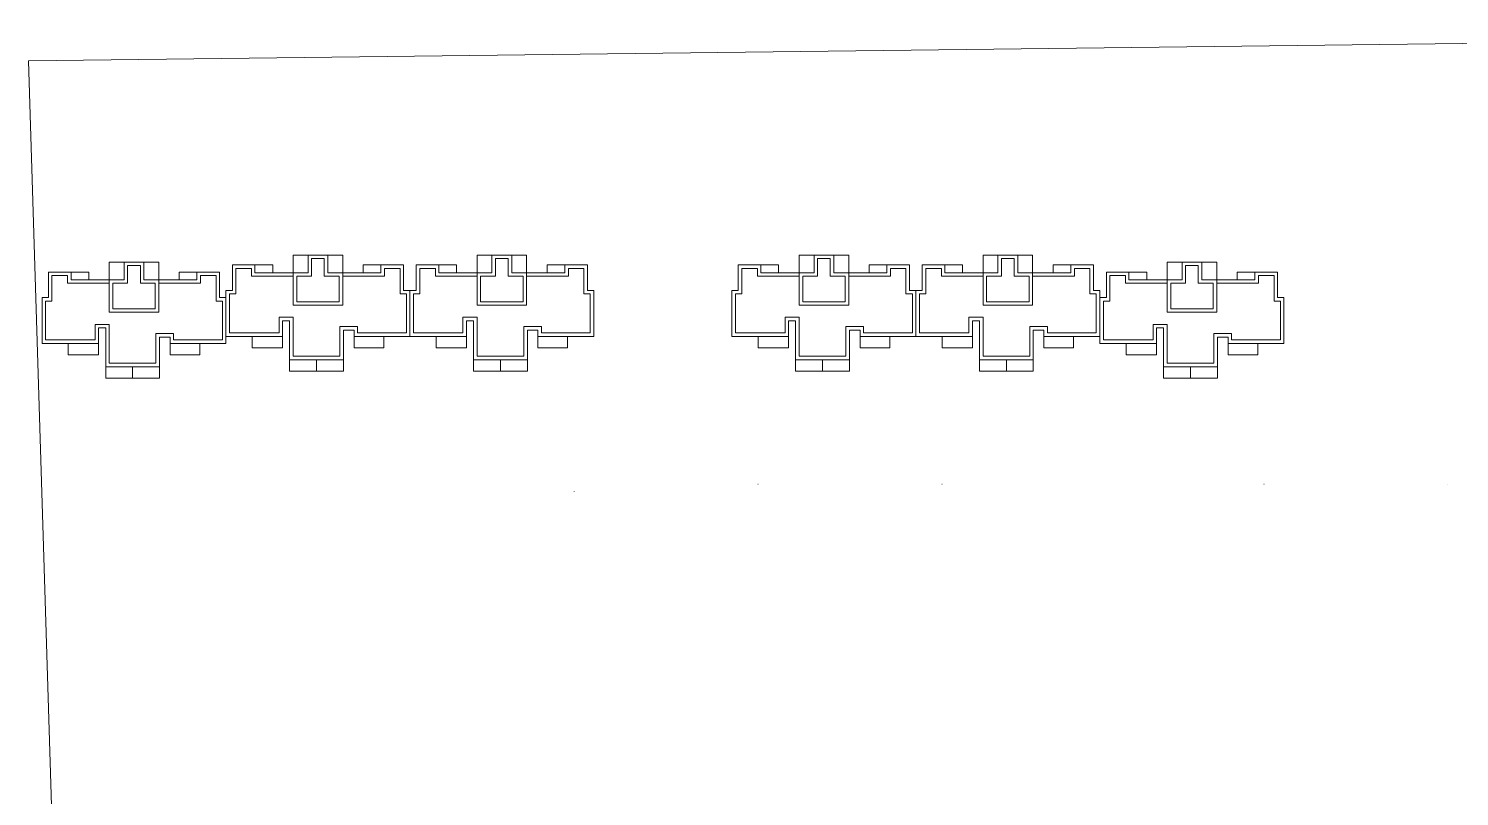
# Model space of a CAD drawing. Extents: x 109296 to 210174, y -14588 to 29909.
# Drawn here: x 112605 to 115033, y -3547 to -2244 of the extents above; entities that cross this region are included whole.
import ezdxf

# ---------------------------------------------------------------- set-up
doc = ezdxf.new("R2010")
doc.units = 0
doc.header["$LTSCALE"] = 1000
doc.header["$MEASUREMENT"] = 0
doc.layers.add('140', color=2, linetype='Continuous', lineweight=5)
doc.layers.add('DingDianTu', color=5, linetype='Continuous', lineweight=0)

# ---------------------------------------------------------------- blocks, each defined once
blk = doc.blocks.new('dafasfd')
at = {"layer": 'DingDianTu', "color": 7, "const_width": 100}
blk.add_lwpolyline([(36368038, 16363912), (36368954, 16361479), (36372042, 16362641), (36374261, 16356745), (36369114, 16354807), (36369537, 16353684), (36361113, 16350514), (36359352, 16355194), (36360288, 16355546), (36359830, 16356763), (36358894, 16356410), (36357556, 16359967)], close=True, dxfattribs=at)
for points in [[(36363546, 16362221), (36362876, 16363999), (36359039, 16362555), (36359708, 16360777)], [(36371734, 16355794), (36372686, 16353267), (36369878, 16352210), (36369350, 16353614)]]:
    blk.add_lwpolyline(points, dxfattribs=at)
at = {"layer": 'DingDianTu', "color": 7}
for points in [[(36369878, 16352210), (36361642, 16349110), (36361113, 16350514)], [(36368038, 16363912), (36371127, 16365074), (36372042, 16362641)]]:
    blk.add_lwpolyline(points, dxfattribs=at)
blk = doc.blocks.new('*E43')
at = {"layer": 'DingDianTu', "color": 7, "xscale": 0.001000002024510444, "yscale": 0.001000000163912773, "zscale": 0.001, "rotation": 339.3761177849276}
blk.add_blockref('dafasfd', (22613, -20413), dxfattribs=at)
blk = doc.blocks.new('*E42')
at = {"layer": 'DingDianTu', "color": 7, "xscale": 0.001000002024510444, "yscale": 0.001000000163912773, "zscale": 0.001, "rotation": 339.3761177849276}
blk.add_blockref('dafasfd', (22613, -20413), dxfattribs=at)
blk = doc.blocks.new('*E41')
at = {"layer": 'DingDianTu', "color": 7, "xscale": 0.001000002024510444, "yscale": 0.001000000163912773, "zscale": 0.001, "rotation": 339.3761177849276}
blk.add_blockref('dafasfd', (22613, -20413), dxfattribs=at)
blk = doc.blocks.new('*E39')
at = {"layer": 'DingDianTu', "color": 7, "xscale": 0.001000002024510444, "yscale": 0.001000000163912773, "zscale": 0.001, "rotation": 339.3761177849276}
blk.add_blockref('dafasfd', (22613, -20413), dxfattribs=at)
blk = doc.blocks.new('*E38')
at = {"layer": 'DingDianTu', "color": 7, "xscale": 0.001000002024510444, "yscale": 0.001000000163912773, "zscale": 0.001, "rotation": 339.3761177849276}
blk.add_blockref('dafasfd', (22613, -20413), dxfattribs=at)

msp = doc.modelspace()

# ---------------------------------------------------------------- linework, layer by layer
at = {"layer": '140', "color": 7}
for p, q in [((117158.6, -2243.9), (112605.5, -2298.8)), ((112605.5, -2298.8), (112771.3, -7665.5)), ((112742.3, -2670.1), (112742.3, -2640.1)), ((112742.3, -2640.1), (112767.5, -2640.1)), ((112767.5, -2670.1), (112767.5, -2640.1)), ((112767.5, -2640.1), (112801.1, -2640.1)), ((112801.1, -2640.1), (112801.1, -2670.1)), ((112801.1, -2640.1), (112826.3, -2640.1)), ((112826.3, -2640.1), (112826.3, -2670.1)), ((112951.1, -2644.9), (112989.5, -2644.9)), ((112951.1, -2688.1), (112951.1, -2644.9)), ((112989.5, -2644.9), (112989.5, -2658.1)), ((112989.5, -2644.9), (113019.5, -2644.9)), ((113019.5, -2644.9), (113019.5, -2658.1)), ((113054.3, -2658.1), (113054.3, -2628.1)), ((113054.3, -2628.1), (113079.5, -2628.1)), ((113079.5, -2658.1), (113079.5, -2628.1)), ((113079.5, -2628.1), (113113.1, -2628.1)), ((113107.1, -2634.1), (113085.5, -2634.1)), ((113085.5, -2634.1), (113085.5, -2664.1)), ((113107.1, -2664.1), (113107.1, -2634.1)), ((113113.1, -2628.1), (113113.1, -2658.1)), ((113113.1, -2628.1), (113138.3, -2628.1)), ((113138.3, -2628.1), (113138.3, -2658.1)), ((113173.1, -2658.1), (113173.1, -2644.9)), ((113173.1, -2644.9), (113203.1, -2644.9)), ((113203.1, -2658.1), (113203.1, -2644.9)), ((113203.1, -2644.9), (113241.5, -2644.9)), ((113241.5, -2644.9), (113241.5, -2688.1)), ((113263.1, -2644.9), (113301.5, -2644.9)), ((113263.1, -2688.1), (113263.1, -2644.9)), ((113301.5, -2644.9), (113301.5, -2658.1)), ((113301.5, -2644.9), (113331.5, -2644.9)), ((113331.5, -2644.9), (113331.5, -2658.1)), ((113366.3, -2658.1), (113366.3, -2628.1)), ((113366.3, -2628.1), (113391.5, -2628.1)), ((113391.5, -2658.1), (113391.5, -2628.1)), ((113391.5, -2628.1), (113425.1, -2628.1)), ((113419.1, -2634.1), (113397.5, -2634.1)), ((113397.5, -2634.1), (113397.5, -2664.1)), ((113419.1, -2664.1), (113419.1, -2634.1)), ((113425.1, -2628.1), (113425.1, -2658.1)), ((113425.1, -2628.1), (113450.3, -2628.1)), ((113450.3, -2628.1), (113450.3, -2658.1)), ((113485.1, -2658.1), (113485.1, -2644.9)), ((113485.1, -2644.9), (113515.1, -2644.9)), ((113515.1, -2658.1), (113515.1, -2644.9)), ((113515.1, -2644.9), (113553.5, -2644.9)), ((113553.5, -2644.9), (113553.5, -2688.1)), ((113809.4, -2644.9), (113847.8, -2644.9)), ((113809.4, -2688.1), (113809.4, -2644.9)), ((113847.8, -2644.9), (113847.8, -2658.1)), ((113847.8, -2644.9), (113877.8, -2644.9)), ((113877.8, -2644.9), (113877.8, -2658.1)), ((113912.6, -2658.1), (113912.6, -2628.1)), ((113912.6, -2628.1), (113937.8, -2628.1)), ((113937.8, -2658.1), (113937.8, -2628.1)), ((113937.8, -2628.1), (113971.4, -2628.1)), ((113965.4, -2634.1), (113943.8, -2634.1)), ((113943.8, -2634.1), (113943.8, -2664.1)), ((113965.4, -2664.1), (113965.4, -2634.1)), ((113971.4, -2628.1), (113971.4, -2658.1)), ((113971.4, -2628.1), (113996.6, -2628.1)), ((113996.6, -2628.1), (113996.6, -2658.1)), ((114031.4, -2658.1), (114031.4, -2644.9)), ((114031.4, -2644.9), (114061.4, -2644.9)), ((114061.4, -2658.1), (114061.4, -2644.9)), ((114061.4, -2644.9), (114099.8, -2644.9)), ((114099.8, -2644.9), (114099.8, -2688.1)), ((114121.4, -2644.9), (114159.8, -2644.9)), ((114121.4, -2688.1), (114121.4, -2644.9)), ((114159.8, -2644.9), (114159.8, -2658.1)), ((114159.8, -2644.9), (114189.8, -2644.9)), ((114189.8, -2644.9), (114189.8, -2658.1)), ((114224.6, -2658.1), (114224.6, -2628.1)), ((114224.6, -2628.1), (114249.8, -2628.1)), ((114249.8, -2658.1), (114249.8, -2628.1)), ((114249.8, -2628.1), (114283.4, -2628.1)), ((114277.4, -2634.1), (114255.8, -2634.1)), ((114255.8, -2634.1), (114255.8, -2664.1)), ((114277.4, -2664.1), (114277.4, -2634.1)), ((114283.4, -2628.1), (114283.4, -2658.1)), ((114283.4, -2628.1), (114308.6, -2628.1)), ((114308.6, -2628.1), (114308.6, -2658.1)), ((114343.4, -2658.1), (114343.4, -2644.9)), ((114343.4, -2644.9), (114373.4, -2644.9)), ((114373.4, -2658.1), (114373.4, -2644.9)), ((114373.4, -2644.9), (114411.8, -2644.9)), ((114411.8, -2644.9), (114411.8, -2688.1)), ((114536.9, -2670.1), (114536.9, -2640.1)), ((114536.9, -2640.1), (114562.1, -2640.1)), ((114562.1, -2670.1), (114562.1, -2640.1)), ((114562.1, -2640.1), (114595.7, -2640.1)), ((114595.7, -2640.1), (114595.7, -2670.1)), ((114595.7, -2640.1), (114620.9, -2640.1)), ((114620.9, -2640.1), (114620.9, -2670.1)), ((112639.1, -2656.9), (112677.5, -2656.9)), ((112639.1, -2700.1), (112639.1, -2656.9)), ((112645.1, -2706.1), (112645.1, -2662.9)), ((112645.1, -2662.9), (112671.5, -2662.9)), ((112671.5, -2662.9), (112671.5, -2676.1)), ((112677.5, -2656.9), (112677.5, -2670.1)), ((112677.5, -2656.9), (112707.5, -2656.9)), ((112707.5, -2656.9), (112707.5, -2670.1)), ((112795.1, -2646.1), (112773.5, -2646.1)), ((112773.5, -2646.1), (112773.5, -2676.1)), ((112795.1, -2676.1), (112795.1, -2646.1)), ((112861.1, -2670.1), (112861.1, -2656.9)), ((112861.1, -2656.9), (112891.1, -2656.9)), ((112891.1, -2670.1), (112891.1, -2656.9)), ((112891.1, -2656.9), (112929.5, -2656.9)), ((112897.1, -2676.1), (112897.1, -2662.9)), ((112897.1, -2662.9), (112923.5, -2662.9)), ((112923.5, -2662.9), (112923.5, -2706.1)), ((112929.5, -2656.9), (112929.5, -2700.1)), ((112957.1, -2694.1), (112957.1, -2650.9)), ((112957.1, -2650.9), (112983.5, -2650.9)), ((112983.5, -2650.9), (112983.5, -2664.1)), ((112983.5, -2664.1), (113054.3, -2664.1)), ((112989.5, -2658.1), (113079.5, -2658.1)), ((113054.3, -2658.1), (113054.3, -2713.3)), ((113060.3, -2664.1), (113060.3, -2707.3)), ((113085.5, -2664.1), (113060.3, -2664.1)), ((113132.3, -2664.1), (113107.1, -2664.1)), ((113113.1, -2658.1), (113203.1, -2658.1)), ((113132.3, -2707.3), (113132.3, -2664.1)), ((113138.3, -2713.3), (113138.3, -2658.1)), ((113138.3, -2664.1), (113209.1, -2664.1)), ((113209.1, -2664.1), (113209.1, -2650.9)), ((113209.1, -2650.9), (113235.5, -2650.9)), ((113235.5, -2650.9), (113235.5, -2694.1)), ((113269.1, -2694.1), (113269.1, -2650.9)), ((113269.1, -2650.9), (113295.5, -2650.9)), ((113295.5, -2650.9), (113295.5, -2664.1)), ((113295.5, -2664.1), (113366.3, -2664.1)), ((113301.5, -2658.1), (113391.5, -2658.1)), ((113366.3, -2658.1), (113366.3, -2713.3)), ((113372.3, -2664.1), (113372.3, -2707.3)), ((113397.5, -2664.1), (113372.3, -2664.1)), ((113444.3, -2664.1), (113419.1, -2664.1)), ((113425.1, -2658.1), (113515.1, -2658.1)), ((113444.3, -2707.3), (113444.3, -2664.1)), ((113450.3, -2713.3), (113450.3, -2658.1)), ((113450.3, -2664.1), (113521.1, -2664.1)), ((113521.1, -2664.1), (113521.1, -2650.9)), ((113521.1, -2650.9), (113547.5, -2650.9)), ((113547.5, -2650.9), (113547.5, -2694.1)), ((113815.4, -2694.1), (113815.4, -2650.9)), ((113815.4, -2650.9), (113841.8, -2650.9)), ((113841.8, -2650.9), (113841.8, -2664.1)), ((113841.8, -2664.1), (113912.6, -2664.1)), ((113847.8, -2658.1), (113937.8, -2658.1)), ((113912.6, -2658.1), (113912.6, -2713.3)), ((113918.6, -2664.1), (113918.6, -2707.3)), ((113943.8, -2664.1), (113918.6, -2664.1)), ((113990.6, -2664.1), (113965.4, -2664.1)), ((113971.4, -2658.1), (114061.4, -2658.1)), ((113990.6, -2707.3), (113990.6, -2664.1)), ((113996.6, -2713.3), (113996.6, -2658.1)), ((113996.6, -2664.1), (114067.4, -2664.1)), ((114067.4, -2664.1), (114067.4, -2650.9)), ((114067.4, -2650.9), (114093.8, -2650.9)), ((114093.8, -2650.9), (114093.8, -2694.1)), ((114127.4, -2694.1), (114127.4, -2650.9)), ((114127.4, -2650.9), (114153.8, -2650.9)), ((114153.8, -2650.9), (114153.8, -2664.1)), ((114153.8, -2664.1), (114224.6, -2664.1)), ((114159.8, -2658.1), (114249.8, -2658.1)), ((114224.6, -2658.1), (114224.6, -2713.3)), ((114230.6, -2664.1), (114230.6, -2707.3)), ((114255.8, -2664.1), (114230.6, -2664.1)), ((114302.6, -2664.1), (114277.4, -2664.1)), ((114283.4, -2658.1), (114373.4, -2658.1)), ((114302.6, -2707.3), (114302.6, -2664.1)), ((114308.6, -2713.3), (114308.6, -2658.1)), ((114308.6, -2664.1), (114379.4, -2664.1)), ((114379.4, -2664.1), (114379.4, -2650.9)), ((114379.4, -2650.9), (114405.8, -2650.9)), ((114405.8, -2650.9), (114405.8, -2694.1)), ((114433.7, -2656.9), (114472.1, -2656.9)), ((114433.7, -2700.1), (114433.7, -2656.9)), ((114439.7, -2706.1), (114439.7, -2662.9)), ((114439.7, -2662.9), (114466.1, -2662.9)), ((114466.1, -2662.9), (114466.1, -2676.1)), ((114472.1, -2656.9), (114472.1, -2670.1)), ((114472.1, -2656.9), (114502.1, -2656.9)), ((114502.1, -2656.9), (114502.1, -2670.1)), ((114589.7, -2646.1), (114568.1, -2646.1)), ((114568.1, -2646.1), (114568.1, -2676.1)), ((114589.7, -2676.1), (114589.7, -2646.1)), ((114655.7, -2670.1), (114655.7, -2656.9)), ((114655.7, -2656.9), (114685.7, -2656.9)), ((114685.7, -2670.1), (114685.7, -2656.9)), ((114685.7, -2656.9), (114724.1, -2656.9)), ((114691.7, -2676.1), (114691.7, -2662.9)), ((114691.7, -2662.9), (114718.1, -2662.9)), ((114718.1, -2662.9), (114718.1, -2706.1)), ((114724.1, -2656.9), (114724.1, -2700.1)), ((112671.5, -2676.1), (112742.3, -2676.1)), ((112677.5, -2670.1), (112767.5, -2670.1)), ((112742.3, -2670.1), (112742.3, -2725.3)), ((112748.3, -2676.1), (112748.3, -2719.3)), ((112773.5, -2676.1), (112748.3, -2676.1)), ((112820.3, -2676.1), (112795.1, -2676.1)), ((112801.1, -2670.1), (112891.1, -2670.1)), ((112820.3, -2719.3), (112820.3, -2676.1)), ((112826.3, -2725.3), (112826.3, -2670.1)), ((112826.3, -2676.1), (112897.1, -2676.1)), ((112940.3, -2766.1), (112940.3, -2688.1)), ((112940.3, -2688.1), (112951.1, -2688.1)), ((113241.5, -2688.1), (113252.3, -2688.1)), ((113252.3, -2766.1), (113252.3, -2688.1)), ((113252.3, -2688.1), (113263.1, -2688.1)), ((113252.3, -2688.1), (113252.3, -2766.1)), ((113553.5, -2688.1), (113564.3, -2688.1)), ((113564.3, -2688.1), (113564.3, -2766.1)), ((113798.6, -2766.1), (113798.6, -2688.1)), ((113798.6, -2688.1), (113809.4, -2688.1)), ((114099.8, -2688.1), (114110.6, -2688.1)), ((114110.6, -2766.1), (114110.6, -2688.1)), ((114110.6, -2688.1), (114121.4, -2688.1)), ((114110.6, -2688.1), (114110.6, -2766.1)), ((114411.8, -2688.1), (114422.6, -2688.1)), ((114422.6, -2688.1), (114422.6, -2766.1)), ((114466.1, -2676.1), (114536.9, -2676.1)), ((114472.1, -2670.1), (114562.1, -2670.1)), ((114536.9, -2670.1), (114536.9, -2725.3)), ((114542.9, -2676.1), (114542.9, -2719.3)), ((114568.1, -2676.1), (114542.9, -2676.1)), ((114614.9, -2676.1), (114589.7, -2676.1)), ((114595.7, -2670.1), (114685.7, -2670.1)), ((114614.9, -2719.3), (114614.9, -2676.1)), ((114620.9, -2725.3), (114620.9, -2670.1)), ((114620.9, -2676.1), (114691.7, -2676.1)), ((112628.3, -2778.1), (112628.3, -2700.1)), ((112628.3, -2700.1), (112639.1, -2700.1)), ((112634.3, -2772.1), (112634.3, -2706.1)), ((112634.3, -2706.1), (112645.1, -2706.1)), ((112923.5, -2706.1), (112934.3, -2706.1)), ((112929.5, -2700.1), (112940.3, -2700.1)), ((112934.3, -2706.1), (112934.3, -2772.1)), ((112940.3, -2700.1), (112940.3, -2778.1)), ((112946.3, -2760.1), (112946.3, -2694.1)), ((112946.3, -2694.1), (112957.1, -2694.1)), ((113054.3, -2713.3), (113138.3, -2713.3)), ((113060.3, -2707.3), (113132.3, -2707.3)), ((113235.5, -2694.1), (113246.3, -2694.1)), ((113246.3, -2694.1), (113246.3, -2760.1)), ((113258.3, -2760.1), (113258.3, -2694.1)), ((113258.3, -2694.1), (113269.1, -2694.1)), ((113366.3, -2713.3), (113450.3, -2713.3)), ((113372.3, -2707.3), (113444.3, -2707.3)), ((113547.5, -2694.1), (113558.3, -2694.1)), ((113558.3, -2694.1), (113558.3, -2760.1)), ((113804.6, -2760.1), (113804.6, -2694.1)), ((113804.6, -2694.1), (113815.4, -2694.1)), ((113912.6, -2713.3), (113996.6, -2713.3)), ((113918.6, -2707.3), (113990.6, -2707.3)), ((114093.8, -2694.1), (114104.6, -2694.1)), ((114104.6, -2694.1), (114104.6, -2760.1)), ((114116.6, -2760.1), (114116.6, -2694.1)), ((114116.6, -2694.1), (114127.4, -2694.1)), ((114224.6, -2713.3), (114308.6, -2713.3)), ((114230.6, -2707.3), (114302.6, -2707.3)), ((114405.8, -2694.1), (114416.6, -2694.1)), ((114416.6, -2694.1), (114416.6, -2760.1)), ((114422.9, -2778.1), (114422.9, -2700.1)), ((114422.9, -2700.1), (114433.7, -2700.1)), ((114428.9, -2772.1), (114428.9, -2706.1)), ((114428.9, -2706.1), (114439.7, -2706.1)), ((114718.1, -2706.1), (114728.9, -2706.1)), ((114724.1, -2700.1), (114734.9, -2700.1)), ((114728.9, -2706.1), (114728.9, -2772.1)), ((114734.9, -2700.1), (114734.9, -2778.1)), ((112742.3, -2725.3), (112826.3, -2725.3)), ((112748.3, -2719.3), (112820.3, -2719.3)), ((113054.3, -2733.7), (113030.3, -2733.7)), ((113030.3, -2733.7), (113030.3, -2760.1)), ((113048.3, -2739.7), (113036.3, -2739.7)), ((113036.3, -2739.7), (113036.3, -2766.1)), ((113048.3, -2805.7), (113048.3, -2739.7)), ((113054.3, -2799.7), (113054.3, -2733.7)), ((113366.3, -2733.7), (113342.3, -2733.7)), ((113342.3, -2733.7), (113342.3, -2760.1)), ((113360.3, -2739.7), (113348.3, -2739.7)), ((113348.3, -2739.7), (113348.3, -2766.1)), ((113360.3, -2805.7), (113360.3, -2739.7)), ((113366.3, -2799.7), (113366.3, -2733.7)), ((113912.6, -2733.7), (113888.6, -2733.7)), ((113888.6, -2733.7), (113888.6, -2760.1)), ((113906.6, -2739.7), (113894.6, -2739.7)), ((113894.6, -2739.7), (113894.6, -2766.1)), ((113906.6, -2805.7), (113906.6, -2739.7)), ((113912.6, -2799.7), (113912.6, -2733.7)), ((114224.6, -2733.7), (114200.6, -2733.7)), ((114200.6, -2733.7), (114200.6, -2760.1)), ((114218.6, -2739.7), (114206.6, -2739.7)), ((114206.6, -2739.7), (114206.6, -2766.1)), ((114218.6, -2805.7), (114218.6, -2739.7)), ((114224.6, -2799.7), (114224.6, -2733.7)), ((114536.9, -2725.3), (114620.9, -2725.3)), ((114542.9, -2719.3), (114614.9, -2719.3)), ((112742.3, -2745.7), (112718.3, -2745.7)), ((112718.3, -2745.7), (112718.3, -2772.1)), ((112736.3, -2751.7), (112724.3, -2751.7)), ((112724.3, -2751.7), (112724.3, -2778.1)), ((112736.3, -2817.7), (112736.3, -2751.7)), ((112742.3, -2811.7), (112742.3, -2745.7)), ((112851.5, -2761.3), (112821.5, -2761.3)), ((112821.5, -2761.3), (112821.5, -2811.7)), ((112851.5, -2772.1), (112851.5, -2761.3)), ((113036.3, -2766.1), (112940.3, -2766.1)), ((113030.3, -2760.1), (112946.3, -2760.1)), ((112984.7, -2766.1), (112984.7, -2785.3)), ((113036.3, -2785.3), (113036.3, -2766.1)), ((113163.5, -2749.3), (113133.5, -2749.3)), ((113133.5, -2749.3), (113133.5, -2799.7)), ((113157.5, -2755.3), (113139.5, -2755.3)), ((113139.5, -2755.3), (113139.5, -2805.7)), ((113157.5, -2766.1), (113157.5, -2755.3)), ((113252.3, -2766.1), (113157.5, -2766.1)), ((113157.5, -2785.3), (113157.5, -2766.1)), ((113163.5, -2760.1), (113163.5, -2749.3)), ((113246.3, -2760.1), (113163.5, -2760.1)), ((113207.9, -2766.1), (113207.9, -2785.3)), ((113348.3, -2766.1), (113252.3, -2766.1)), ((113342.3, -2760.1), (113258.3, -2760.1)), ((113296.7, -2766.1), (113296.7, -2785.3)), ((113348.3, -2785.3), (113348.3, -2766.1)), ((113475.5, -2749.3), (113445.5, -2749.3)), ((113445.5, -2749.3), (113445.5, -2799.7)), ((113469.5, -2755.3), (113451.5, -2755.3)), ((113451.5, -2755.3), (113451.5, -2805.7)), ((113469.5, -2766.1), (113469.5, -2755.3)), ((113564.3, -2766.1), (113469.5, -2766.1)), ((113469.5, -2785.3), (113469.5, -2766.1)), ((113475.5, -2760.1), (113475.5, -2749.3)), ((113558.3, -2760.1), (113475.5, -2760.1)), ((113519.9, -2766.1), (113519.9, -2785.3)), ((113894.6, -2766.1), (113798.6, -2766.1)), ((113888.6, -2760.1), (113804.6, -2760.1)), ((113843, -2766.1), (113843, -2785.3)), ((113894.6, -2785.3), (113894.6, -2766.1)), ((114021.8, -2749.3), (113991.8, -2749.3)), ((113991.8, -2749.3), (113991.8, -2799.7)), ((114015.8, -2755.3), (113997.8, -2755.3)), ((113997.8, -2755.3), (113997.8, -2805.7)), ((114015.8, -2766.1), (114015.8, -2755.3)), ((114110.6, -2766.1), (114015.8, -2766.1)), ((114015.8, -2785.3), (114015.8, -2766.1)), ((114021.8, -2760.1), (114021.8, -2749.3)), ((114104.6, -2760.1), (114021.8, -2760.1)), ((114066.2, -2766.1), (114066.2, -2785.3)), ((114206.6, -2766.1), (114110.6, -2766.1)), ((114200.6, -2760.1), (114116.6, -2760.1)), ((114155, -2766.1), (114155, -2785.3)), ((114206.6, -2785.3), (114206.6, -2766.1)), ((114333.8, -2749.3), (114303.8, -2749.3)), ((114303.8, -2749.3), (114303.8, -2799.7)), ((114327.8, -2755.3), (114309.8, -2755.3)), ((114309.8, -2755.3), (114309.8, -2805.7)), ((114327.8, -2766.1), (114327.8, -2755.3)), ((114422.6, -2766.1), (114327.8, -2766.1)), ((114327.8, -2785.3), (114327.8, -2766.1)), ((114333.8, -2760.1), (114333.8, -2749.3)), ((114416.6, -2760.1), (114333.8, -2760.1)), ((114378.2, -2766.1), (114378.2, -2785.3)), ((114536.9, -2745.7), (114512.9, -2745.7)), ((114512.9, -2745.7), (114512.9, -2772.1)), ((114530.9, -2751.7), (114518.9, -2751.7)), ((114518.9, -2751.7), (114518.9, -2778.1)), ((114530.9, -2817.7), (114530.9, -2751.7)), ((114536.9, -2811.7), (114536.9, -2745.7)), ((114646.1, -2761.3), (114616.1, -2761.3)), ((114616.1, -2761.3), (114616.1, -2811.7)), ((114646.1, -2772.1), (114646.1, -2761.3)), ((112724.3, -2778.1), (112628.3, -2778.1)), ((112718.3, -2772.1), (112634.3, -2772.1)), ((112672.7, -2778.1), (112672.7, -2797.3)), ((112724.3, -2797.3), (112724.3, -2778.1)), ((112845.5, -2767.3), (112827.5, -2767.3)), ((112827.5, -2767.3), (112827.5, -2817.7)), ((112845.5, -2778.1), (112845.5, -2767.3)), ((112940.3, -2778.1), (112845.5, -2778.1)), ((112845.5, -2797.3), (112845.5, -2778.1)), ((112934.3, -2772.1), (112851.5, -2772.1)), ((112895.9, -2778.1), (112895.9, -2797.3)), ((112984.7, -2785.3), (113036.3, -2785.3)), ((113207.9, -2785.3), (113157.5, -2785.3)), ((113296.7, -2785.3), (113348.3, -2785.3)), ((113519.9, -2785.3), (113469.5, -2785.3)), ((113843, -2785.3), (113894.6, -2785.3)), ((114066.2, -2785.3), (114015.8, -2785.3)), ((114155, -2785.3), (114206.6, -2785.3)), ((114378.2, -2785.3), (114327.8, -2785.3)), ((114518.9, -2778.1), (114422.9, -2778.1)), ((114512.9, -2772.1), (114428.9, -2772.1)), ((114467.3, -2778.1), (114467.3, -2797.3)), ((114518.9, -2797.3), (114518.9, -2778.1)), ((114640.1, -2767.3), (114622.1, -2767.3)), ((114622.1, -2767.3), (114622.1, -2817.7)), ((114640.1, -2778.1), (114640.1, -2767.3)), ((114734.9, -2778.1), (114640.1, -2778.1)), ((114640.1, -2797.3), (114640.1, -2778.1)), ((114728.9, -2772.1), (114646.1, -2772.1)), ((114690.5, -2778.1), (114690.5, -2797.3)), ((112672.7, -2797.3), (112724.3, -2797.3)), ((112821.5, -2811.7), (112742.3, -2811.7)), ((112895.9, -2797.3), (112845.5, -2797.3)), ((113139.5, -2805.7), (113048.3, -2805.7)), ((113048.3, -2824.9), (113048.3, -2805.7)), ((113133.5, -2799.7), (113054.3, -2799.7)), ((113093.9, -2805.7), (113093.9, -2824.9)), ((113139.5, -2805.7), (113139.5, -2824.9)), ((113451.5, -2805.7), (113360.3, -2805.7)), ((113360.3, -2824.9), (113360.3, -2805.7)), ((113445.5, -2799.7), (113366.3, -2799.7)), ((113405.9, -2805.7), (113405.9, -2824.9)), ((113451.5, -2805.7), (113451.5, -2824.9)), ((113997.8, -2805.7), (113906.6, -2805.7)), ((113906.6, -2824.9), (113906.6, -2805.7)), ((113991.8, -2799.7), (113912.6, -2799.7)), ((113952.2, -2805.7), (113952.2, -2824.9)), ((113997.8, -2805.7), (113997.8, -2824.9)), ((114309.8, -2805.7), (114218.6, -2805.7)), ((114218.6, -2824.9), (114218.6, -2805.7)), ((114303.8, -2799.7), (114224.6, -2799.7)), ((114264.2, -2805.7), (114264.2, -2824.9)), ((114309.8, -2805.7), (114309.8, -2824.9)), ((114467.3, -2797.3), (114518.9, -2797.3)), ((114616.1, -2811.7), (114536.9, -2811.7)), ((114690.5, -2797.3), (114640.1, -2797.3)), ((112827.5, -2817.7), (112736.3, -2817.7)), ((112736.3, -2836.9), (112736.3, -2817.7)), ((112827.5, -2836.9), (112736.3, -2836.9)), ((112781.9, -2817.7), (112781.9, -2836.9)), ((112827.5, -2817.7), (112827.5, -2836.9)), ((113139.5, -2824.9), (113048.3, -2824.9)), ((113451.5, -2824.9), (113360.3, -2824.9)), ((113997.8, -2824.9), (113906.6, -2824.9)), ((114309.8, -2824.9), (114218.6, -2824.9)), ((114622.1, -2817.7), (114530.9, -2817.7)), ((114530.9, -2836.9), (114530.9, -2817.7)), ((114622.1, -2836.9), (114530.9, -2836.9)), ((114576.5, -2817.7), (114576.5, -2836.9)), ((114622.1, -2817.7), (114622.1, -2836.9))]:
    msp.add_line(p, q, dxfattribs=at)

# ---------------------------------------------------------------- block references
at = {"layer": '140', "color": 7, "xscale": 0.01199999998789281, "yscale": 0.01200000001699664, "zscale": 0.012}
for name, p in [('*E43', (112781.9, -2814.1)), ('*E42', (113093.9, -2802.1)), ('*E41', (113405.9, -2802.1)), ('*E39', (113952.2, -2802.1)), ('*E38', (114264.2, -2802.1))]:
    msp.add_blockref(name, p, dxfattribs=at)

doc.saveas('drawing.dxf')
